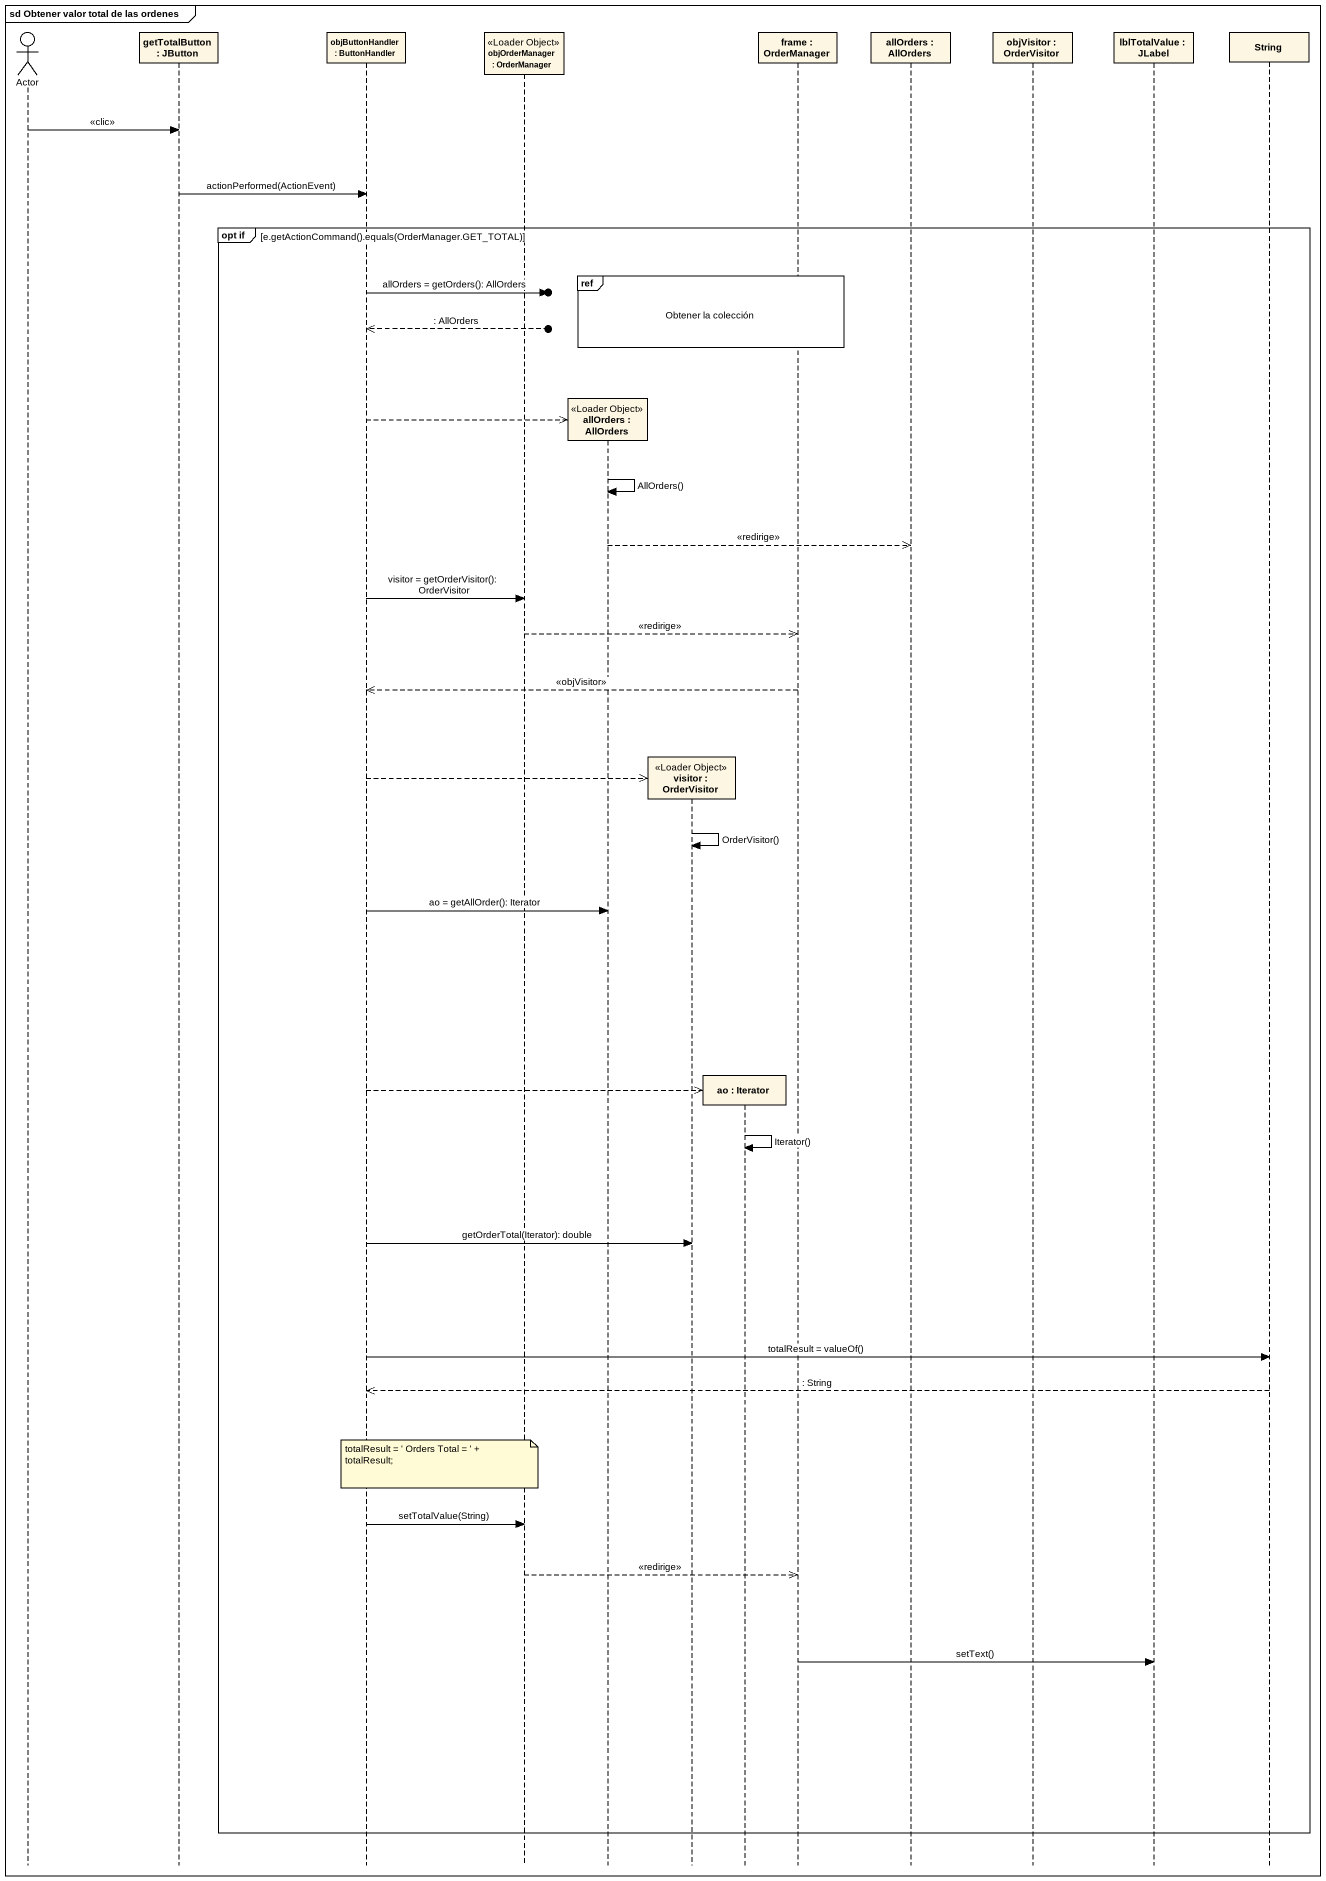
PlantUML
@startuml
mainframe sd Obtener valor total de las ordenes
hide footbox
actor "Actor" as Actor_
participant "getTotalButton : JButton" as getTotalButton
participant "objButtonHandler : ButtonHandler" as objButtonHandler
participant "objOrderManager : OrderManager" as objOrderManager <<Loader Object>>
participant "allOrders : AllOrders" as allOrders <<Loader Object>>
participant "visitor : OrderVisitor" as visitor <<Loader Object>>
participant "ao : Iterator" as ao
participant "frame : OrderManager" as frame_
participant "allOrders : AllOrders" as allOrders_2
participant "objVisitor : OrderVisitor" as objVisitor
participant "lblTotalValue : JLabel" as lblTotalValue
participant String

Actor_ -> getTotalButton : <<clic>>
getTotalButton -> objButtonHandler : actionPerformed(ActionEvent)
group opt if [e.getActionCommand().equals(OrderManager.GET_TOTAL)]
  ref over allOrders, visitor, ao, frame_ : Obtener la colección
  objButtonHandler ->o] : allOrders = getOrders(): AllOrders
  objButtonHandler <<--o] : : AllOrders
  objButtonHandler -->> allOrders **
  allOrders -> allOrders : AllOrders()
  allOrders -->> allOrders_2 : <<redirige>>
  objButtonHandler -> objOrderManager : visitor = getOrderVisitor(): OrderVisitor
  objOrderManager -->> frame_ : <<redirige>>
  frame_ -->> objButtonHandler : <<objVisitor>>
  objButtonHandler -->> visitor **
  visitor -> visitor : OrderVisitor()
  objButtonHandler -> allOrders : ao = getAllOrder(): Iterator
  objButtonHandler -->> ao **
  ao -> ao : Iterator()
  objButtonHandler -> visitor : getOrderTotal(Iterator): double
  objButtonHandler -> String : totalResult = valueOf()
  String -->> objButtonHandler : : String
  note over objButtonHandler : totalResult = ' Orders Total = ' + totalResult;
  objButtonHandler -> objOrderManager : setTotalValue(String)
  objOrderManager -->> frame_ : <<redirige>>
  frame_ -> lblTotalValue : setText()
end
@enduml
